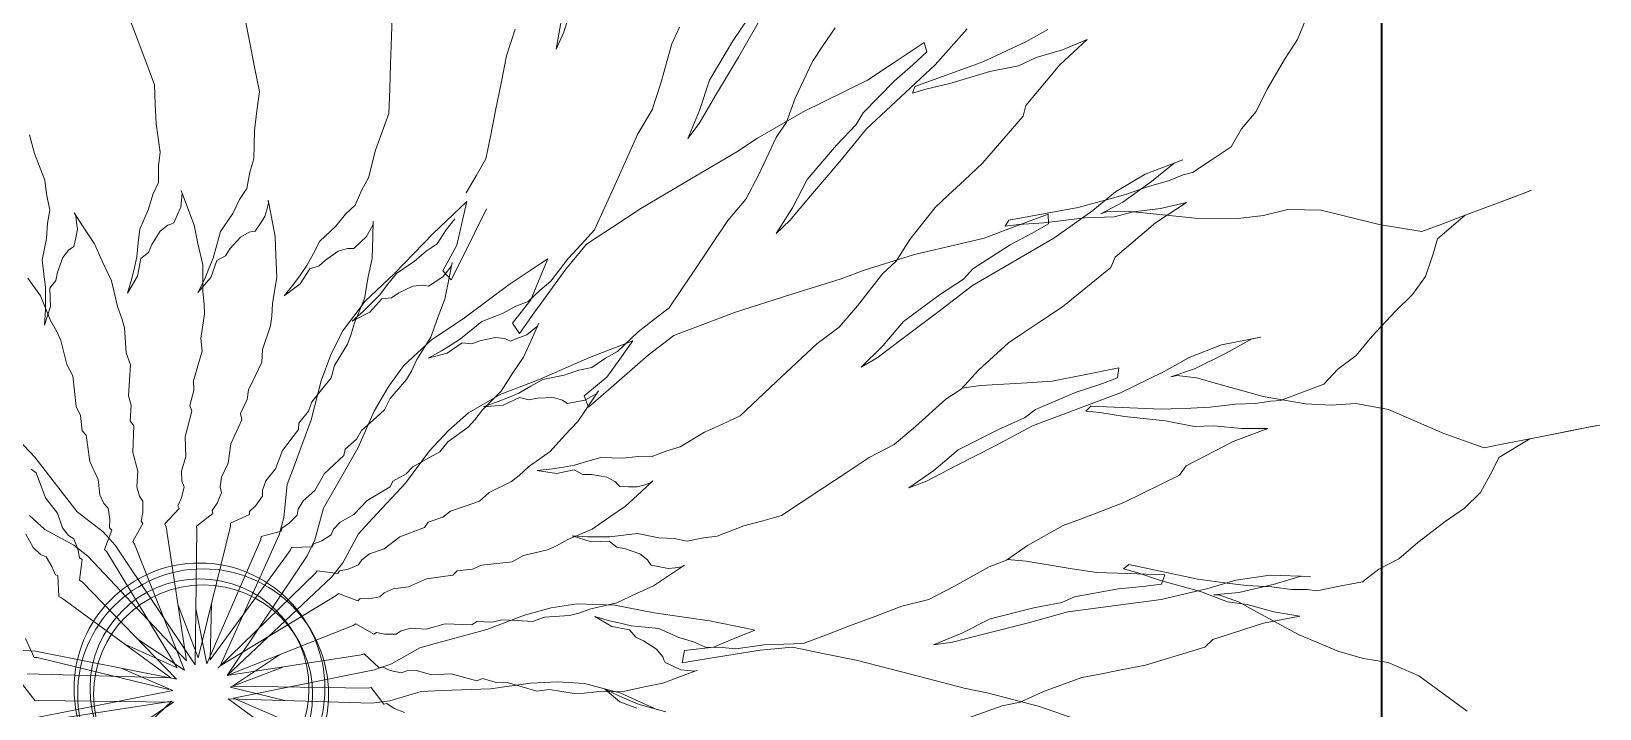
# Model space of a CAD drawing. Extents: x -454308 to 890911, y -14103 to 1343694.
# Drawn here: x 206004.69 to 206016.38, y 659181.31 to 659186.36 of the extents above; entities that cross this region are included whole.
import ezdxf

# ---------------------------------------------------------------- set-up
doc = ezdxf.new("R2010")
doc.units = 0
doc.header["$MEASUREMENT"] = 0
for name, color, linetype, lineweight in [('AR_Vegetacion', 105, 'Continuous', 5), ('paredes', 20, 'Continuous', 50), ('Vegetacion_', 105, 'Continuous', 5)]:
    doc.layers.add(name, color=color, linetype=linetype, lineweight=lineweight)

# ---------------------------------------------------------------- blocks, each defined once
blk = doc.blocks.new('AGAVE AZUL')
at = {"layer": 'Vegetacion_', "color": 47}
for p, q in [((-0.051, 0.8211), (-0.062, 0.854)), ((0.0895, 0.81), (0.0841, 0.8443)), ((0.2664, 0.8117), (0.2688, 0.8464)), ((0.4951, 0.8465), (0.4817, 0.8085)), ((0.4712, 0.7875), (0.4792, 0.8246)), ((-0.0412, 0.7918), (-0.051, 0.8211)), ((0.0943, 0.7795), (0.0895, 0.81)), ((0.2639, 0.777), (0.2664, 0.8117)), ((0.409, 0.7816), (0.421, 0.8145)), ((0.4817, 0.8085), (0.4712, 0.7875)), ((0.6156, 0.7886), (0.6259, 0.8093)), ((0.6913, 0.7887), (0.7125, 0.8173)), ((0.7259, 0.8137), (0.6982, 0.7691)), ((-0.0314, 0.7625), (-0.0412, 0.7918)), ((0.6001, 0.7402), (0.6156, 0.7886)), ((0.6607, 0.7416), (0.6913, 0.7887)), ((0.8039, 0.7788), (0.8199, 0.8007)), ((0.9845, 0.7933), (0.9431, 0.75)), ((1.0569, 0.7741), (1.0853, 0.7885)), ((1.3958, 0.764), (1.4075, 0.7892)), ((0.099, 0.749), (0.0943, 0.7795)), ((0.2618, 0.7462), (0.2639, 0.777)), ((0.4008, 0.7479), (0.409, 0.7816)), ((0.6982, 0.7691), (0.6675, 0.722)), ((0.7903, 0.7601), (0.8039, 0.7788)), ((0.9303, 0.7783), (0.8908, 0.7542)), ((0.9153, 0.7511), (0.9331, 0.7664)), ((0.9331, 0.7664), (0.9303, 0.7783)), ((1.0118, 0.7554), (1.0343, 0.7647)), ((1.0343, 0.7647), (1.0569, 0.7741)), ((1.0985, 0.7438), (1.1335, 0.7742)), ((1.1335, 0.7742), (1.1026, 0.7627)), ((1.1335, 0.7742), (1.1335, 0.7742)), ((1.3788, 0.74), (1.3958, 0.764)), ((-0.0314, 0.7381), (-0.0314, 0.7625)), ((0.095, 0.7249), (0.099, 0.749)), ((0.2596, 0.7154), (0.2618, 0.7462)), ((0.3927, 0.7141), (0.4008, 0.7479)), ((0.7669, 0.715), (0.7903, 0.7601)), ((0.9431, 0.75), (0.8543, 0.6732)), ((0.8908, 0.7542), (0.8578, 0.7341)), ((0.8909, 0.7317), (0.9153, 0.7511)), ((0.9165, 0.7237), (1.0005, 0.7507)), ((1.0005, 0.7507), (1.0118, 0.7554)), ((1.0466, 0.7447), (1.0106, 0.739)), ((1.0691, 0.7541), (1.0466, 0.7447)), ((1.054, 0.695), (1.0985, 0.7438)), ((1.1026, 0.7627), (1.0691, 0.7541)), ((-0.0313, 0.7137), (-0.0314, 0.7381)), ((0.0909, 0.7008), (0.095, 0.7249)), ((0.588, 0.7074), (0.6001, 0.7402)), ((0.6471, 0.7043), (0.6607, 0.7416)), ((0.8578, 0.7341), (0.8295, 0.7213)), ((0.8508, 0.6937), (0.8909, 0.7317)), ((0.9605, 0.7261), (0.93, 0.7201)), ((1.0106, 0.739), (0.9605, 0.7261)), ((1.3558, 0.7035), (1.3788, 0.74)), ((-0.1842, 0.6823), (-0.1896, 0.7061)), ((-0.0276, 0.6783), (-0.0313, 0.7137)), ((0.2503, 0.6929), (0.2596, 0.7154)), ((0.3854, 0.6841), (0.3927, 0.7141)), ((0.5691, 0.678), (0.588, 0.7074)), ((0.6675, 0.722), (0.6459, 0.688)), ((0.755, 0.6855), (0.7669, 0.715)), ((0.8295, 0.7213), (0.776, 0.6977)), ((0.9132, 0.7158), (0.9165, 0.7237)), ((0.93, 0.7201), (0.9132, 0.7158)), ((0.0887, 0.6653), (0.0909, 0.7008)), ((0.241, 0.6703), (0.2503, 0.6929)), ((0.631, 0.6699), (0.6471, 0.7043)), ((0.6459, 0.688), (0.631, 0.6699)), ((0.776, 0.6977), (0.718, 0.6669)), ((0.7413, 0.6668), (0.755, 0.6855)), ((0.8417, 0.6791), (0.8508, 0.6937)), ((1.0503, 0.6815), (1.054, 0.695)), ((1.3408, 0.6762), (1.3558, 0.7035)), ((-0.1727, 0.6486), (-0.1842, 0.6823)), ((-0.0301, 0.6612), (-0.0276, 0.6783)), ((0.2308, 0.6362), (0.241, 0.6703)), ((0.3781, 0.6541), (0.3854, 0.6841)), ((0.5535, 0.6469), (0.5691, 0.678)), ((0.718, 0.6669), (0.6916, 0.6508)), ((0.718, 0.6217), (0.7413, 0.6668)), ((0.816, 0.6544), (0.8417, 0.6791)), ((0.8543, 0.6732), (0.8195, 0.6339)), ((0.9971, 0.6251), (1.0503, 0.6815)), ((1.3218, 0.6556), (1.3408, 0.6762)), ((-0.1712, 0.6314), (-0.1727, 0.6486)), ((-0.0313, 0.6404), (-0.0301, 0.6612)), ((0.0788, 0.6286), (0.0834, 0.6488)), ((0.0834, 0.6488), (0.0887, 0.6653)), ((0.3652, 0.6334), (0.3781, 0.6541)), ((0.538, 0.6159), (0.5535, 0.6469)), ((0.6916, 0.6508), (0.6336, 0.6199)), ((0.7779, 0.6131), (0.816, 0.6544)), ((1.308, 0.6336), (1.3218, 0.6556)), ((-0.1678, 0.6109), (-0.1712, 0.6314)), ((-0.0386, 0.6258), (-0.0313, 0.6404)), ((0.0029, 0.6111), (-0.0032, 0.6294)), ((-0.0032, 0.6294), (-0.002, 0.6258)), ((0.0692, 0.6154), (0.0788, 0.6286)), ((0.2221, 0.6213), (0.2308, 0.6362)), ((0.3522, 0.6127), (0.3652, 0.6334)), ((0.8195, 0.6339), (0.7814, 0.5926)), ((1.2849, 0.6195), (1.308, 0.6336)), ((-0.1716, 0.595), (-0.1678, 0.6109)), ((-0.0568, 0.583), (-0.0447, 0.6074)), ((-0.0447, 0.6074), (-0.0386, 0.6258)), ((-0.0044, 0.6087), (-0.0093, 0.5989)), ((-0.0032, 0.6172), (-0.0044, 0.6087)), ((-0.002, 0.6258), (-0.0032, 0.6172)), ((0.0115, 0.5855), (0.0029, 0.6111)), ((0.0601, 0.5983), (0.0692, 0.6154)), ((0.1052, 0.6093), (0.1026, 0.6011)), ((0.1076, 0.594), (0.1046, 0.6131)), ((0.1046, 0.6131), (0.1052, 0.6093)), ((0.213, 0.6026), (0.2221, 0.6213)), ((0.5242, 0.5882), (0.538, 0.6159)), ((0.6336, 0.6199), (0.5689, 0.585)), ((0.7006, 0.5914), (0.718, 0.6217)), ((0.7583, 0.5785), (0.7779, 0.6131)), ((0.9738, 0.6048), (0.9971, 0.6251)), ((1.2473, 0.6196), (1.1997, 0.6037)), ((1.2071, 0.5939), (1.2364, 0.6159)), ((1.2364, 0.6159), (1.2473, 0.6196)), ((1.2586, 0.6035), (1.2849, 0.6195)), ((-0.1734, 0.5758), (-0.1716, 0.595)), ((-0.1279, 0.59), (-0.1379, 0.6065)), ((-0.1379, 0.6065), (-0.1359, 0.6032)), ((-0.1359, 0.6032), (-0.1352, 0.5946)), ((-0.1352, 0.5946), (-0.1345, 0.586)), ((-0.1138, 0.5669), (-0.1279, 0.59)), ((-0.0178, 0.5879), (-0.0215, 0.5867)), ((-0.0141, 0.5892), (-0.0178, 0.5879)), ((-0.0093, 0.5989), (-0.0141, 0.5892)), ((0.044, 0.5763), (0.0601, 0.5983)), ((0.1, 0.5928), (0.0936, 0.584)), ((0.1026, 0.6011), (0.1, 0.5928)), ((0.1118, 0.5673), (0.1076, 0.594)), ((0.188, 0.5773), (0.2006, 0.5919)), ((0.2006, 0.5919), (0.213, 0.6026)), ((0.3438, 0.5942), (0.3089, 0.5638)), ((0.3526, 0.6018), (0.3438, 0.5942)), ((0.3765, 0.5919), (0.3451, 0.534)), ((0.3452, 0.575), (0.3526, 0.6018)), ((0.5104, 0.5606), (0.5242, 0.5882)), ((0.677, 0.5656), (0.7006, 0.5914)), ((0.7814, 0.5926), (0.7544, 0.5626)), ((0.9359, 0.5719), (0.9534, 0.5871)), ((0.9534, 0.5871), (0.9738, 0.6048)), ((1.1997, 0.6037), (1.1619, 0.5829)), ((1.1705, 0.5695), (1.2071, 0.5939)), ((1.174, 0.579), (1.2044, 0.5885)), ((1.2044, 0.5885), (1.2282, 0.594)), ((1.2282, 0.594), (1.2467, 0.6007)), ((1.2467, 0.6007), (1.2586, 0.6035)), ((-0.1799, 0.5492), (-0.1734, 0.5758)), ((-0.137, 0.5754), (-0.1396, 0.5647)), ((-0.1345, 0.586), (-0.137, 0.5754)), ((-0.0593, 0.5659), (-0.0568, 0.583)), ((-0.0312, 0.5794), (-0.0422, 0.5635)), ((-0.0215, 0.5867), (-0.0312, 0.5794)), ((0.0152, 0.5623), (0.0115, 0.5855)), ((0.0388, 0.5598), (0.044, 0.5763)), ((0.0687, 0.5684), (0.0552, 0.5546)), ((0.0795, 0.574), (0.0687, 0.5684)), ((0.0833, 0.5746), (0.0795, 0.574)), ((0.0871, 0.5752), (0.0833, 0.5746)), ((0.0936, 0.584), (0.0871, 0.5752)), ((0.1674, 0.5594), (0.188, 0.5773)), ((0.2301, 0.5704), (0.2257, 0.563)), ((0.2345, 0.5779), (0.2301, 0.5704)), ((0.2334, 0.5625), (0.2347, 0.5817)), ((0.2347, 0.5817), (0.2345, 0.5779)), ((0.3133, 0.5506), (0.3254, 0.5675)), ((0.3254, 0.5675), (0.3365, 0.5807)), ((0.3378, 0.5481), (0.3452, 0.575)), ((0.5689, 0.585), (0.5327, 0.5629)), ((0.7367, 0.5472), (0.7583, 0.5785)), ((0.9031, 0.5332), (0.9359, 0.5719)), ((1.1145, 0.5653), (1.1264, 0.568)), ((1.1264, 0.568), (1.1502, 0.5735)), ((1.1619, 0.5829), (1.1326, 0.5609)), ((1.1424, 0.556), (1.1705, 0.5695)), ((1.1502, 0.5735), (1.174, 0.579)), ((-0.1784, 0.532), (-0.1799, 0.5492)), ((-0.1541, 0.5514), (-0.1612, 0.5335)), ((-0.1462, 0.5607), (-0.1541, 0.5514)), ((-0.1429, 0.5627), (-0.1462, 0.5607)), ((-0.1396, 0.5647), (-0.1429, 0.5627)), ((-0.105, 0.5451), (-0.1138, 0.5669)), ((-0.0653, 0.5354), (-0.0617, 0.5488)), ((-0.0617, 0.5488), (-0.0593, 0.5659)), ((-0.047, 0.5537), (-0.0568, 0.5464)), ((-0.0422, 0.5635), (-0.047, 0.5537)), ((0.0201, 0.5355), (0.0152, 0.5623)), ((0.0335, 0.5434), (0.0388, 0.5598)), ((0.0552, 0.5546), (0.0488, 0.5458)), ((0.1116, 0.5438), (0.1118, 0.5673)), ((0.1586, 0.5445), (0.1674, 0.5594)), ((0.2015, 0.5492), (0.1897, 0.5462)), ((0.2054, 0.549), (0.2015, 0.5492)), ((0.2092, 0.5487), (0.2054, 0.549)), ((0.2175, 0.5559), (0.2092, 0.5487)), ((0.2257, 0.563), (0.2175, 0.5559)), ((0.2315, 0.5355), (0.2334, 0.5625)), ((0.3089, 0.5638), (0.2589, 0.5154)), ((0.2994, 0.5421), (0.3133, 0.5506)), ((0.3192, 0.5166), (0.3378, 0.5481)), ((0.4932, 0.5433), (0.5104, 0.5606)), ((0.5327, 0.5629), (0.4997, 0.5428)), ((0.6565, 0.5375), (0.677, 0.5656)), ((0.7544, 0.5626), (0.7367, 0.5472)), ((1.0226, 0.5454), (1.0272, 0.5527)), ((1.0272, 0.5527), (1.1145, 0.5653)), ((1.0765, 0.5584), (1.0325, 0.5437)), ((1.1226, 0.5521), (1.071, 0.5478)), ((1.0765, 0.5462), (1.0765, 0.5584)), ((1.1326, 0.5609), (1.0826, 0.5279)), ((1.159, 0.5517), (1.1226, 0.5521)), ((1.1497, 0.5585), (1.1424, 0.556)), ((1.1741, 0.5585), (1.1497, 0.5585)), ((1.1828, 0.5572), (1.159, 0.5517)), ((1.1998, 0.5549), (1.1741, 0.5585)), ((1.2172, 0.5601), (1.1828, 0.5572)), ((1.2596, 0.5464), (1.1998, 0.5549)), ((1.21, 0.5422), (1.2496, 0.5663)), ((1.2496, 0.5663), (1.2172, 0.5601)), ((1.2496, 0.5663), (1.2496, 0.5663)), ((1.3756, 0.5526), (1.345, 0.5465)), ((1.4171, 0.5502), (1.3756, 0.5526)), ((1.4891, 0.5295), (1.4171, 0.5502)), ((1.6295, 0.5479), (1.5965, 0.5369)), ((1.6148, 0.543), (1.6588, 0.5577)), ((1.6734, 0.5626), (1.6295, 0.5479)), ((1.6588, 0.5577), (1.6807, 0.5651)), ((1.6807, 0.5651), (1.6734, 0.5626)), ((-0.1769, 0.5148), (-0.1784, 0.532)), ((-0.1612, 0.5335), (-0.1638, 0.5229)), ((-0.0943, 0.5201), (-0.105, 0.5451)), ((-0.069, 0.522), (-0.0653, 0.5354)), ((-0.0568, 0.5464), (-0.0617, 0.5244)), ((0.0189, 0.5025), (0.0201, 0.5355)), ((0.0219, 0.5181), (0.0277, 0.5307)), ((0.0277, 0.5307), (0.0335, 0.5434)), ((0.0379, 0.5401), (0.0295, 0.5193)), ((0.0488, 0.5458), (0.0379, 0.5401)), ((0.1119, 0.5165), (0.1116, 0.5438)), ((0.1414, 0.5186), (0.1499, 0.5296)), ((0.1499, 0.5296), (0.1586, 0.5445)), ((0.1653, 0.5286), (0.1534, 0.5255)), ((0.1735, 0.5357), (0.1653, 0.5286)), ((0.1897, 0.5462), (0.1735, 0.5357)), ((0.226, 0.5127), (0.2315, 0.5355)), ((0.2612, 0.5156), (0.2845, 0.5298)), ((0.2845, 0.5298), (0.2994, 0.5421)), ((0.3451, 0.534), (0.3293, 0.505)), ((0.4997, 0.5428), (0.4728, 0.5128)), ((0.476, 0.526), (0.4932, 0.5433)), ((0.636, 0.5095), (0.6565, 0.5375)), ((0.8848, 0.5071), (0.9031, 0.5332)), ((0.9959, 0.5315), (0.9654, 0.5254)), ((1.0325, 0.5437), (0.9959, 0.5315)), ((1.0398, 0.5469), (1.0226, 0.5454)), ((1.0277, 0.5218), (1.0557, 0.5352)), ((1.071, 0.5478), (1.0398, 0.5469)), ((1.0557, 0.5352), (1.0765, 0.5462)), ((1.158, 0.5014), (1.21, 0.5422)), ((1.3133, 0.544), (1.2596, 0.5464)), ((1.345, 0.5465), (1.3133, 0.544)), ((1.5416, 0.5186), (1.4891, 0.5295)), ((1.5611, 0.5088), (1.5965, 0.5369)), ((1.5965, 0.5369), (1.5672, 0.5271)), ((1.5965, 0.5369), (1.6148, 0.543)), ((-0.1838, 0.5045), (-0.1986, 0.5275)), ((-0.1775, 0.5009), (-0.1769, 0.5148)), ((-0.1638, 0.5229), (-0.1716, 0.5136)), ((-0.1716, 0.5136), (-0.1715, 0.4911)), ((-0.0881, 0.4877), (-0.0943, 0.5201)), ((-0.0617, 0.5244), (-0.0751, 0.5037)), ((-0.0751, 0.5037), (-0.069, 0.522)), ((-0.0617, 0.5244), (-0.0617, 0.5244)), ((0.0295, 0.5193), (0.0128, 0.5011)), ((0.0128, 0.5011), (0.0219, 0.5181)), ((0.0295, 0.5193), (0.0295, 0.5193)), ((0.1053, 0.4842), (0.1119, 0.5165)), ((0.1328, 0.5076), (0.1414, 0.5186)), ((0.1534, 0.5255), (0.1405, 0.5071)), ((0.2203, 0.486), (0.226, 0.5127)), ((0.2589, 0.5154), (0.221, 0.4825)), ((0.2501, 0.5024), (0.2612, 0.5156)), ((0.3193, 0.5094), (0.3099, 0.5037)), ((0.3293, 0.505), (0.3192, 0.5166)), ((0.3248, 0.516), (0.3193, 0.5094)), ((0.3304, 0.5226), (0.3248, 0.516)), ((0.3268, 0.5076), (0.3313, 0.5264)), ((0.3313, 0.5264), (0.3304, 0.5226)), ((0.441, 0.5205), (0.4014, 0.4964)), ((0.4728, 0.5128), (0.4321, 0.4609)), ((0.4391, 0.5013), (0.4508, 0.5265)), ((0.4508, 0.5265), (0.441, 0.5205)), ((0.4535, 0.4984), (0.476, 0.526)), ((0.6178, 0.4845), (0.636, 0.5095)), ((0.908, 0.5143), (0.8446, 0.4972)), ((0.9654, 0.5254), (0.908, 0.5143)), ((1.0826, 0.5279), (0.9789, 0.4729)), ((0.9801, 0.4937), (1.0277, 0.5218)), ((1.5672, 0.5271), (1.5416, 0.5186)), ((1.555, 0.4905), (1.5611, 0.5088)), ((-0.1723, 0.4736), (-0.1838, 0.5045)), ((-0.1715, 0.4911), (-0.1799, 0.4678)), ((-0.1781, 0.487), (-0.1775, 0.5009)), ((-0.1715, 0.4911), (-0.1715, 0.4911)), ((-0.0751, 0.5037), (-0.0751, 0.5037)), ((-0.0751, 0.5037), (-0.0751, 0.5037)), ((0.0128, 0.5011), (0.0128, 0.5011)), ((0.0128, 0.5011), (0.0128, 0.5011)), ((0.0201, 0.4866), (0.0189, 0.5025)), ((0.1202, 0.493), (0.1328, 0.5076)), ((0.1405, 0.5071), (0.1202, 0.493)), ((0.1202, 0.493), (0.1202, 0.493)), ((0.1202, 0.493), (0.1202, 0.493)), ((0.1405, 0.5071), (0.1405, 0.5071)), ((0.2389, 0.4892), (0.2501, 0.5024)), ((0.2632, 0.4912), (0.2539, 0.4855)), ((0.281, 0.4988), (0.2632, 0.4912)), ((0.2931, 0.4999), (0.281, 0.4988)), ((0.2969, 0.499), (0.2931, 0.4999)), ((0.3006, 0.4981), (0.2969, 0.499)), ((0.3099, 0.5037), (0.3006, 0.4981)), ((0.3204, 0.4813), (0.3268, 0.5076)), ((0.3293, 0.505), (0.3293, 0.505)), ((0.3293, 0.505), (0.3293, 0.505)), ((0.3293, 0.505), (0.3293, 0.505)), ((0.3293, 0.505), (0.3293, 0.505)), ((0.3293, 0.505), (0.3293, 0.505)), ((0.3293, 0.505), (0.3293, 0.505)), ((0.3293, 0.505), (0.3293, 0.505)), ((0.3293, 0.505), (0.3293, 0.505)), ((0.4014, 0.4964), (0.3441, 0.4569)), ((0.4274, 0.4761), (0.4391, 0.5013)), ((0.4397, 0.488), (0.4535, 0.4984)), ((0.8446, 0.4972), (0.8153, 0.4874)), ((0.8345, 0.4532), (0.8673, 0.4919)), ((0.8673, 0.4919), (0.8848, 0.5071)), ((0.9679, 0.4814), (0.9801, 0.4937)), ((1.1521, 0.4888), (1.158, 0.5014)), ((1.5441, 0.4625), (1.555, 0.4905)), ((-0.1799, 0.4678), (-0.1781, 0.487)), ((-0.1651, 0.4595), (-0.1723, 0.4736)), ((-0.0833, 0.4725), (-0.0881, 0.4877)), ((-0.0806, 0.4606), (-0.0833, 0.4725)), ((0.0141, 0.4439), (0.0201, 0.4744)), ((0.0201, 0.4744), (0.0201, 0.4866)), ((0.1038, 0.4684), (0.1053, 0.4842)), ((0.221, 0.4825), (0.1911, 0.4462)), ((0.2036, 0.458), (0.2185, 0.4703)), ((0.2066, 0.456), (0.2203, 0.486)), ((0.2185, 0.4703), (0.2287, 0.4797)), ((0.2418, 0.4845), (0.226, 0.4685)), ((0.2287, 0.4797), (0.2389, 0.4892)), ((0.2539, 0.4855), (0.2418, 0.4845)), ((0.3112, 0.4597), (0.3204, 0.4813)), ((0.4037, 0.4481), (0.4274, 0.4761)), ((0.4087, 0.469), (0.4242, 0.4742)), ((0.4242, 0.4742), (0.4397, 0.488)), ((0.5996, 0.4596), (0.6178, 0.4845)), ((0.7518, 0.4703), (0.681, 0.4507)), ((0.8153, 0.4874), (0.7518, 0.4703)), ((0.9789, 0.4729), (0.9362, 0.4424)), ((0.9374, 0.4631), (0.9679, 0.4814)), ((1.0902, 0.442), (1.1521, 0.4888)), ((-0.1799, 0.4678), (-0.1799, 0.4678)), ((-0.1799, 0.4678), (-0.1799, 0.4678)), ((-0.1604, 0.4482), (-0.1651, 0.4595)), ((-0.0797, 0.4295), (-0.0806, 0.4606)), ((0.0907, 0.4273), (0.1018, 0.4564)), ((0.1018, 0.4564), (0.1038, 0.4684)), ((0.2016, 0.4409), (0.2066, 0.456)), ((0.226, 0.4685), (0.2036, 0.458)), ((0.2036, 0.458), (0.2036, 0.458)), ((0.2036, 0.458), (0.2036, 0.458)), ((0.226, 0.4685), (0.226, 0.4685)), ((0.3011, 0.4344), (0.3112, 0.4597)), ((0.3441, 0.4569), (0.3012, 0.4308)), ((0.3518, 0.4413), (0.3656, 0.4517)), ((0.3656, 0.4517), (0.3914, 0.4604)), ((0.3914, 0.4604), (0.4087, 0.469)), ((0.4321, 0.4609), (0.4118, 0.4349)), ((0.5797, 0.4454), (0.5996, 0.4596)), ((0.681, 0.4507), (0.6407, 0.4372)), ((0.8108, 0.4275), (0.8345, 0.4532)), ((0.891, 0.4313), (0.9374, 0.4631)), ((1.527, 0.4405), (1.5441, 0.4625)), ((-0.1543, 0.4177), (-0.1604, 0.4482)), ((0.0153, 0.428), (0.0141, 0.4439)), ((0.1911, 0.4462), (0.1754, 0.4173)), ((0.197, 0.4296), (0.2016, 0.4409)), ((0.3012, 0.4308), (0.2657, 0.4001)), ((0.2826, 0.4071), (0.3011, 0.4344)), ((0.3259, 0.424), (0.338, 0.431)), ((0.338, 0.431), (0.3518, 0.4413)), ((0.3811, 0.431), (0.3621, 0.4275)), ((0.3932, 0.4293), (0.3811, 0.431)), ((0.4118, 0.4349), (0.4037, 0.4481)), ((0.4208, 0.4328), (0.4104, 0.4293)), ((0.4118, 0.4349), (0.4118, 0.4349)), ((0.4118, 0.4349), (0.4118, 0.4349)), ((0.4118, 0.4349), (0.4118, 0.4349)), ((0.4118, 0.4349), (0.4118, 0.4349)), ((0.4118, 0.4349), (0.4118, 0.4349)), ((0.4118, 0.4349), (0.4118, 0.4349)), ((0.4118, 0.4349), (0.4118, 0.4349)), ((0.4118, 0.4349), (0.4118, 0.4349)), ((0.4277, 0.4379), (0.4208, 0.4328)), ((0.4277, 0.4293), (0.4363, 0.4466)), ((0.4346, 0.4431), (0.4277, 0.4379)), ((0.4363, 0.4466), (0.4346, 0.4431)), ((0.5331, 0.4077), (0.5599, 0.4312)), ((0.5599, 0.4312), (0.5797, 0.4454)), ((0.6407, 0.4372), (0.6041, 0.425)), ((0.8642, 0.402), (0.891, 0.4313)), ((0.9362, 0.4424), (0.8898, 0.4106)), ((1.0639, 0.426), (1.0902, 0.442)), ((1.505, 0.4209), (1.527, 0.4405)), ((-0.1471, 0.4035), (-0.1543, 0.4177)), ((-0.0749, 0.4143), (-0.0797, 0.4295)), ((-0.0768, 0.3951), (-0.0749, 0.4143)), ((0.0092, 0.4097), (0.0153, 0.428)), ((0.0803, 0.3944), (0.0893, 0.4114)), ((0.0893, 0.4114), (0.0907, 0.4273)), ((0.1754, 0.4173), (0.1622, 0.3854)), ((0.1797, 0.4037), (0.197, 0.4296)), ((0.2966, 0.4085), (0.3138, 0.4171)), ((0.3207, 0.4137), (0.2966, 0.4085)), ((0.3138, 0.4171), (0.3259, 0.424)), ((0.3397, 0.4258), (0.3207, 0.4137)), ((0.3207, 0.4137), (0.3207, 0.4137)), ((0.3518, 0.4241), (0.3397, 0.4258)), ((0.3621, 0.4275), (0.3518, 0.4241)), ((0.3966, 0.4276), (0.3932, 0.4293)), ((0.4001, 0.4258), (0.3966, 0.4276)), ((0.4104, 0.4293), (0.4001, 0.4258)), ((0.4156, 0.4051), (0.4277, 0.4293)), ((0.5419, 0.4164), (0.4979, 0.4017)), ((0.5358, 0.3981), (0.5529, 0.42)), ((0.5529, 0.42), (0.5419, 0.4164)), ((0.6041, 0.425), (0.5712, 0.4018)), ((0.782, 0.4076), (0.8108, 0.4275)), ((1.021, 0.3998), (1.0408, 0.4119)), ((1.0408, 0.4119), (1.0639, 0.426)), ((1.4745, 0.3904), (1.505, 0.4209)), ((-0.1457, 0.3842), (-0.1471, 0.4035)), ((-0.0786, 0.3759), (-0.0768, 0.3951)), ((0.0031, 0.3914), (0.0092, 0.4097)), ((0.0031, 0.3792), (0.0031, 0.3914)), ((0.0712, 0.3773), (0.0803, 0.3944)), ((0.1747, 0.3886), (0.1797, 0.4037)), ((0.2657, 0.4001), (0.2454, 0.3741)), ((0.2687, 0.3827), (0.2752, 0.393)), ((0.2752, 0.393), (0.2826, 0.4071)), ((0.2966, 0.4085), (0.2966, 0.4085)), ((0.2966, 0.4085), (0.2966, 0.4085)), ((0.4018, 0.3861), (0.4156, 0.4051)), ((0.4979, 0.4017), (0.4333, 0.376)), ((0.5002, 0.3888), (0.5178, 0.3998)), ((0.5178, 0.3998), (0.5331, 0.4077)), ((0.5187, 0.3761), (0.5358, 0.3981)), ((0.5712, 0.4018), (0.5199, 0.3602)), ((0.7558, 0.3848), (0.782, 0.4076)), ((0.8361, 0.3764), (0.8642, 0.402)), ((0.8898, 0.4106), (0.8568, 0.3874)), ((0.9822, 0.3671), (1.021, 0.3998)), ((1.336, 0.3949), (1.2865, 0.3871)), ((1.2921, 0.3763), (1.3246, 0.3931)), ((1.3246, 0.3931), (1.336, 0.3949)), ((-0.1444, 0.365), (-0.1457, 0.3842)), ((-0.0759, 0.364), (-0.0786, 0.3759)), ((-0.0029, 0.3609), (0.0031, 0.3792)), ((0.0692, 0.3653), (0.0712, 0.3773)), ((0.1622, 0.3854), (0.1479, 0.3371)), ((0.1495, 0.3594), (0.1621, 0.374)), ((0.1621, 0.374), (0.1747, 0.3886)), ((0.2454, 0.3741), (0.227, 0.3448)), ((0.2473, 0.36), (0.2687, 0.3827)), ((0.4333, 0.376), (0.3857, 0.3601)), ((0.3863, 0.3637), (0.4018, 0.3861)), ((0.4233, 0.3684), (0.4386, 0.3764)), ((0.4386, 0.3764), (0.4656, 0.3806)), ((0.4656, 0.3806), (0.484, 0.3862)), ((0.484, 0.3862), (0.5002, 0.3888)), ((0.4894, 0.3541), (0.5187, 0.3761)), ((0.7296, 0.3621), (0.7558, 0.3848)), ((0.8568, 0.3874), (0.8361, 0.3764)), ((1.2457, 0.373), (1.2131, 0.3562)), ((1.2865, 0.3871), (1.2457, 0.373)), ((1.2519, 0.3583), (1.2921, 0.3763)), ((1.4538, 0.3672), (1.4745, 0.3904)), ((-0.1397, 0.3537), (-0.1444, 0.365)), ((-0.1383, 0.3345), (-0.1397, 0.3537)), ((-0.0777, 0.3447), (-0.0759, 0.364)), ((-0.0102, 0.3218), (-0.0005, 0.3536)), ((-0.0005, 0.3536), (-0.0029, 0.3609)), ((0.0601, 0.3482), (0.0692, 0.3653)), ((0.1448, 0.3481), (0.1495, 0.3594)), ((0.2399, 0.3459), (0.2473, 0.36)), ((0.3857, 0.3601), (0.3442, 0.3381)), ((0.3622, 0.3412), (0.3863, 0.3637)), ((0.3818, 0.3509), (0.3949, 0.3557)), ((0.4088, 0.3551), (0.3881, 0.3463)), ((0.3949, 0.3557), (0.4079, 0.3605)), ((0.4079, 0.3605), (0.4233, 0.3684)), ((0.4204, 0.3514), (0.4088, 0.3551)), ((0.4312, 0.3531), (0.4204, 0.3514)), ((0.4505, 0.3534), (0.4312, 0.3531)), ((0.4621, 0.3496), (0.4505, 0.3534)), ((0.4943, 0.3395), (0.4894, 0.3541)), ((0.4976, 0.3524), (0.4899, 0.3485)), ((0.5199, 0.3602), (0.4943, 0.3395)), ((0.4961, 0.3439), (0.5075, 0.3595)), ((0.5052, 0.3564), (0.4976, 0.3524)), ((0.5075, 0.3595), (0.5052, 0.3564)), ((0.7063, 0.3418), (0.7296, 0.3621)), ((0.9598, 0.3444), (0.9822, 0.3671)), ((1.1116, 0.3559), (1.0735, 0.3499)), ((1.1574, 0.3631), (1.1116, 0.3559)), ((1.1553, 0.351), (1.1574, 0.3631)), ((1.2131, 0.3562), (1.1583, 0.332)), ((1.222, 0.3497), (1.2519, 0.3583)), ((1.4306, 0.3513), (1.4538, 0.3672)), ((-0.2317, 0.3417), (-0.1985, 0.3039)), ((-0.1332, 0.3286), (-0.1383, 0.3345)), ((-0.0737, 0.3382), (-0.0777, 0.3447)), ((-0.0761, 0.305), (-0.0737, 0.3382)), ((0.0464, 0.3109), (0.0613, 0.3406)), ((0.0613, 0.3406), (0.0601, 0.3482)), ((0.1479, 0.3371), (0.1248, 0.2813)), ((0.1317, 0.3258), (0.1322, 0.3335)), ((0.1322, 0.3335), (0.1448, 0.3481)), ((0.227, 0.3448), (0.2048, 0.2997)), ((0.2102, 0.3214), (0.2251, 0.3336)), ((0.2251, 0.3336), (0.2399, 0.3459)), ((0.3442, 0.3381), (0.3185, 0.3173)), ((0.3518, 0.3291), (0.3622, 0.3412)), ((0.3634, 0.3452), (0.3818, 0.3509)), ((0.3881, 0.3463), (0.3634, 0.3452)), ((0.3634, 0.3452), (0.3634, 0.3452)), ((0.3634, 0.3452), (0.3634, 0.3452)), ((0.3881, 0.3463), (0.3881, 0.3463)), ((0.4652, 0.3474), (0.4621, 0.3496)), ((0.4683, 0.3451), (0.4652, 0.3474)), ((0.4791, 0.3468), (0.4683, 0.3451)), ((0.4899, 0.3485), (0.4791, 0.3468)), ((0.4802, 0.3221), (0.4961, 0.3439)), ((0.4943, 0.3395), (0.4943, 0.3395)), ((0.4943, 0.3395), (0.4943, 0.3395)), ((0.4943, 0.3395), (0.4943, 0.3395)), ((0.4943, 0.3395), (0.4943, 0.3395)), ((0.4943, 0.3395), (0.4943, 0.3395)), ((0.4943, 0.3395), (0.4943, 0.3395)), ((0.4943, 0.3395), (0.4943, 0.3395)), ((0.4943, 0.3395), (0.4943, 0.3395)), ((0.6829, 0.3216), (0.7063, 0.3418)), ((0.9401, 0.3324), (0.9598, 0.3444)), ((0.9839, 0.3477), (0.9608, 0.3454)), ((1.0423, 0.349), (0.9839, 0.3477)), ((1.0735, 0.3499), (1.0423, 0.349)), ((1.0515, 0.3153), (1.1031, 0.3351)), ((1.1031, 0.3351), (1.1331, 0.3436)), ((1.1331, 0.3436), (1.1553, 0.351)), ((1.2296, 0.3509), (1.222, 0.3497)), ((1.2537, 0.3469), (1.2296, 0.3509)), ((1.2783, 0.339), (1.2537, 0.3469)), ((1.3359, 0.3207), (1.2783, 0.339)), ((1.3867, 0.3244), (1.4123, 0.333)), ((1.4123, 0.333), (1.4306, 0.3513)), ((-0.1301, 0.2956), (-0.1332, 0.3286)), ((-0.0102, 0.2974), (-0.0102, 0.3218)), ((0.1105, 0.3002), (0.1317, 0.3258)), ((0.2037, 0.311), (0.2102, 0.3214)), ((0.3185, 0.3173), (0.2941, 0.2929)), ((0.3173, 0.3032), (0.3432, 0.3205)), ((0.3432, 0.3205), (0.3518, 0.3291)), ((0.4634, 0.3057), (0.4802, 0.3221)), ((0.6604, 0.3122), (0.6829, 0.3216)), ((0.9012, 0.2997), (0.9401, 0.3324)), ((1.0375, 0.3053), (1.0515, 0.3153)), ((1.1583, 0.332), (1.0469, 0.295)), ((1.1144, 0.3108), (1.1205, 0.3169)), ((1.1205, 0.3169), (1.2084, 0.3096)), ((1.3256, 0.3122), (1.3452, 0.3146)), ((1.3885, 0.3094), (1.3359, 0.3207)), ((1.3452, 0.3146), (1.3574, 0.3147)), ((1.3574, 0.3147), (1.3867, 0.3244)), ((-0.1985, 0.3039), (-0.1634, 0.2547)), ((-0.1207, 0.273), (-0.1301, 0.2956)), ((-0.0706, 0.2812), (-0.0761, 0.305)), ((-0.0163, 0.2791), (-0.0102, 0.2974)), ((0.0424, 0.2869), (0.0464, 0.3109)), ((0.1012, 0.2776), (0.1105, 0.3002)), ((0.2048, 0.2997), (0.1728, 0.2485)), ((0.187, 0.2912), (0.1888, 0.2987)), ((0.1888, 0.2987), (0.2037, 0.311)), ((0.307, 0.2911), (0.3173, 0.3032)), ((0.4444, 0.2861), (0.4634, 0.3057)), ((0.6066, 0.2859), (0.6378, 0.3028)), ((0.6378, 0.3028), (0.6604, 0.3122)), ((0.8736, 0.2783), (0.9012, 0.2997)), ((1.0469, 0.295), (0.9997, 0.272)), ((1.0043, 0.2923), (1.0375, 0.3053)), ((1.1315, 0.3083), (1.1144, 0.3108)), ((1.1621, 0.3023), (1.1315, 0.3083)), ((1.2133, 0.295), (1.1621, 0.3023)), ((1.2084, 0.3096), (1.2207, 0.3096)), ((1.2487, 0.2865), (1.2133, 0.295)), ((1.2207, 0.3096), (1.2451, 0.3097)), ((1.2451, 0.3097), (1.2695, 0.3097)), ((1.2695, 0.3097), (1.3012, 0.3122)), ((1.3012, 0.3122), (1.3256, 0.3122)), ((1.4202, 0.3065), (1.3885, 0.3094)), ((1.4513, 0.3075), (1.4202, 0.3065)), ((1.4918, 0.2982), (1.4513, 0.3075)), ((1.5594, 0.2658), (1.4918, 0.2982)), ((-0.1975, 0.2842), (-0.2037, 0.2888)), ((-0.187, 0.2527), (-0.1975, 0.2842)), ((-0.0725, 0.262), (-0.0706, 0.2812)), ((-0.0163, 0.2669), (-0.0163, 0.2791)), ((0.0333, 0.2698), (0.0424, 0.2869)), ((0.0886, 0.2631), (0.1012, 0.2776)), ((0.1248, 0.2813), (0.1149, 0.2574)), ((0.1619, 0.2695), (0.187, 0.2912)), ((0.2941, 0.2929), (0.2624, 0.2538)), ((0.2725, 0.2738), (0.2897, 0.2824)), ((0.2897, 0.2824), (0.307, 0.2911)), ((0.4168, 0.268), (0.4444, 0.2861)), ((0.4907, 0.2721), (0.5074, 0.2764)), ((0.5074, 0.2764), (0.5346, 0.2745)), ((0.5346, 0.2745), (0.5539, 0.2759)), ((0.5539, 0.2759), (0.5702, 0.2747)), ((0.5702, 0.2747), (0.5898, 0.2816)), ((0.5898, 0.2816), (0.6066, 0.2859)), ((0.8419, 0.2635), (0.8736, 0.2783)), ((0.9533, 0.2687), (1.0043, 0.2923)), ((1.2732, 0.2865), (1.2487, 0.2865)), ((1.3073, 0.2817), (1.2732, 0.2865)), ((1.2964, 0.2658), (1.3403, 0.2805)), ((1.3403, 0.2805), (1.3073, 0.2817)), ((1.3403, 0.2805), (1.3403, 0.2805)), ((-0.1634, 0.2547), (-0.1484, 0.2336)), ((-0.1193, 0.2538), (-0.1207, 0.273)), ((-0.0697, 0.2501), (-0.0725, 0.262)), ((-0.0175, 0.2461), (-0.0138, 0.2596)), ((-0.0138, 0.2596), (-0.0163, 0.2669)), ((0.0313, 0.2578), (0.0333, 0.2698)), ((0.0325, 0.2502), (0.0313, 0.2578)), ((0.0839, 0.2518), (0.0886, 0.2631)), ((0.1149, 0.2574), (0.1092, 0.2167)), ((0.1489, 0.2488), (0.1619, 0.2695)), ((0.2431, 0.2496), (0.2466, 0.2565)), ((0.2466, 0.2565), (0.2638, 0.2652)), ((0.2638, 0.2652), (0.2725, 0.2738)), ((0.3947, 0.2507), (0.4046, 0.2578)), ((0.4046, 0.2578), (0.4168, 0.268)), ((0.4271, 0.2629), (0.4464, 0.2643)), ((0.4514, 0.2584), (0.4271, 0.2629)), ((0.4271, 0.2629), (0.4271, 0.2629)), ((0.4271, 0.2629), (0.4271, 0.2629)), ((0.4464, 0.2643), (0.4602, 0.266)), ((0.4736, 0.2623), (0.4514, 0.2584)), ((0.4514, 0.2584), (0.4514, 0.2584)), ((0.4602, 0.266), (0.474, 0.2678)), ((0.4841, 0.2561), (0.4736, 0.2623)), ((0.474, 0.2678), (0.4907, 0.2721)), ((0.495, 0.2554), (0.4841, 0.2561)), ((0.5138, 0.2513), (0.495, 0.2554)), ((0.8123, 0.2454), (0.8419, 0.2635)), ((0.922, 0.2443), (0.9533, 0.2687)), ((0.9997, 0.272), (0.9487, 0.2484)), ((1.2366, 0.2377), (1.2964, 0.2658)), ((1.6093, 0.2462), (1.5594, 0.2658)), ((1.627, 0.2334), (1.6665, 0.2552)), ((1.6665, 0.2552), (1.636, 0.2504)), ((1.7009, 0.2606), (1.6665, 0.2552)), ((1.6665, 0.2552), (1.6856, 0.2582)), ((1.6856, 0.2582), (1.7314, 0.2653)), ((1.7466, 0.2677), (1.7009, 0.2606)), ((1.7314, 0.2653), (1.7543, 0.2689)), ((1.7543, 0.2689), (1.7466, 0.2677)), ((-0.1729, 0.2328), (-0.187, 0.2527)), ((-0.1146, 0.2425), (-0.1193, 0.2538)), ((-0.1096, 0.2367), (-0.1146, 0.2425)), ((-0.1078, 0.2229), (-0.1096, 0.2367)), ((-0.0657, 0.2436), (-0.0697, 0.2501)), ((-0.0663, 0.2296), (-0.0657, 0.2436)), ((-0.0224, 0.2364), (-0.0175, 0.2461)), ((-0.0211, 0.2327), (-0.0224, 0.2364)), ((0.0202, 0.2287), (0.0267, 0.2375)), ((0.0267, 0.2375), (0.0325, 0.2502)), ((0.0749, 0.2331), (0.0834, 0.2441)), ((0.0834, 0.2441), (0.0839, 0.2518)), ((0.1276, 0.2262), (0.1341, 0.2365)), ((0.1341, 0.2365), (0.1489, 0.2488)), ((0.1728, 0.2485), (0.159, 0.2265)), ((0.2138, 0.234), (0.2431, 0.2496)), ((0.2624, 0.2538), (0.2197, 0.2111)), ((0.3541, 0.2278), (0.3663, 0.238)), ((0.3663, 0.238), (0.3947, 0.2507)), ((0.5243, 0.2451), (0.5138, 0.2513)), ((0.5269, 0.2422), (0.5243, 0.2451)), ((0.5294, 0.2393), (0.5269, 0.2422)), ((0.5403, 0.2385), (0.5294, 0.2393)), ((0.5512, 0.2378), (0.5403, 0.2385)), ((0.5595, 0.2399), (0.5512, 0.2378)), ((0.5562, 0.2319), (0.5708, 0.2446)), ((0.5679, 0.2421), (0.5595, 0.2399)), ((0.5708, 0.2446), (0.5679, 0.2421)), ((0.7826, 0.2273), (0.8123, 0.2454)), ((0.89, 0.2237), (0.922, 0.2443)), ((0.9487, 0.2484), (0.9123, 0.2311)), ((1.228, 0.2267), (1.2366, 0.2377)), ((1.636, 0.2504), (1.6093, 0.2462)), ((-0.2078, 0.2314), (-0.1895, 0.2131)), ((-0.1672, 0.2144), (-0.1729, 0.2328)), ((-0.1484, 0.2336), (-0.117, 0.2073)), ((-0.1086, 0.212), (-0.1078, 0.2229)), ((-0.0805, 0.1938), (-0.0668, 0.2157)), ((-0.0688, 0.219), (-0.0663, 0.2296)), ((-0.0668, 0.2157), (-0.0688, 0.219)), ((-0.0394, 0.2144), (-0.0211, 0.2327)), ((-0.0003, 0.2099), (0.0208, 0.2249)), ((0.0208, 0.2249), (0.0202, 0.2287)), ((0.0424, 0.2121), (0.0663, 0.222)), ((0.0663, 0.222), (0.0666, 0.2259)), ((0.0666, 0.2259), (0.0749, 0.2331)), ((0.1092, 0.2167), (0.1023, 0.1953)), ((0.1155, 0.2092), (0.1258, 0.2187)), ((0.1258, 0.2187), (0.1276, 0.2262)), ((0.159, 0.2265), (0.1467, 0.1874)), ((0.1793, 0.2081), (0.1966, 0.2168)), ((0.1966, 0.2168), (0.2138, 0.234)), ((0.3072, 0.2094), (0.3172, 0.2165)), ((0.3172, 0.2165), (0.3356, 0.2221)), ((0.3356, 0.2221), (0.3541, 0.2278)), ((0.5358, 0.2142), (0.5562, 0.2319)), ((0.7562, 0.2112), (0.7826, 0.2273)), ((0.9123, 0.2311), (0.89, 0.2237)), ((1.1572, 0.1949), (1.228, 0.2267)), ((1.6024, 0.1905), (1.6179, 0.2164)), ((1.6179, 0.2164), (1.627, 0.2334)), ((-0.2048, 0.191), (-0.2134, 0.2082)), ((-0.1895, 0.2131), (-0.1541, 0.1923)), ((-0.1601, 0.2044), (-0.1672, 0.2144)), ((-0.1539, 0.1999), (-0.1601, 0.2044)), ((-0.1491, 0.1868), (-0.1539, 0.1999)), ((-0.117, 0.2073), (-0.1026, 0.19)), ((-0.1159, 0.1851), (-0.106, 0.2091)), ((-0.106, 0.2091), (-0.1086, 0.212)), ((-0.0382, 0.2107), (-0.0394, 0.2144)), ((-0.0189, 0.0427), (-0.0382, 0.2107)), ((-0.0086, 0.0372), (0.0003, 0.2061)), ((-0.0043, 0.0456), (0.0422, 0.2083)), ((0.0003, 0.2061), (-0.0003, 0.2099)), ((0.0422, 0.2083), (0.0424, 0.2121)), ((0.0801, 0.194), (0.1053, 0.1998)), ((0.1053, 0.1998), (0.1062, 0.2036)), ((0.1062, 0.2036), (0.1155, 0.2092)), ((0.1672, 0.1926), (0.1707, 0.1995)), ((0.1707, 0.1995), (0.1793, 0.2081)), ((0.2197, 0.2111), (0.2014, 0.1928)), ((0.2527, 0.187), (0.2842, 0.1975)), ((0.2842, 0.1975), (0.2888, 0.2037)), ((0.2888, 0.2037), (0.3072, 0.2094)), ((0.4929, 0.1871), (0.5158, 0.2019)), ((0.5158, 0.2019), (0.5358, 0.2142)), ((0.7299, 0.1951), (0.7562, 0.2112)), ((-0.1962, 0.1823), (-0.2048, 0.191)), ((-0.1892, 0.1789), (-0.1962, 0.1823)), ((-0.1823, 0.1668), (-0.1892, 0.1789)), ((-0.1541, 0.1923), (-0.137, 0.1777)), ((-0.1474, 0.176), (-0.1491, 0.1868)), ((-0.137, 0.1777), (-0.0189, 0.0427)), ((-0.1134, 0.1822), (-0.1159, 0.1851)), ((-0.0312, 0.0344), (-0.1134, 0.1822)), ((-0.1026, 0.19), (-0.0086, 0.0372)), ((-0.0785, 0.1905), (-0.0805, 0.1938)), ((-0.0222, 0.031), (-0.0785, 0.1905)), ((0.0062, 0.0376), (0.0792, 0.1902)), ((0.1023, 0.1953), (0.0227, 0.0345)), ((0.0792, 0.1902), (0.0801, 0.194)), ((0.1155, 0.1752), (0.1172, 0.1787)), ((0.1172, 0.1787), (0.1431, 0.1787)), ((0.1467, 0.1874), (0.1363, 0.1675)), ((0.1431, 0.1787), (0.1448, 0.1822)), ((0.1448, 0.1822), (0.1552, 0.1856)), ((0.1552, 0.1856), (0.1672, 0.1926)), ((0.2014, 0.1928), (0.1807, 0.1574)), ((0.2328, 0.1729), (0.2527, 0.187)), ((0.462, 0.1756), (0.4929, 0.1871)), ((0.4911, 0.1715), (0.4678, 0.1799)), ((0.4678, 0.1799), (0.4678, 0.1799)), ((0.4678, 0.1799), (0.4678, 0.1799)), ((0.4678, 0.1799), (0.487, 0.1781)), ((0.487, 0.1781), (0.5009, 0.1775)), ((0.5009, 0.1775), (0.5148, 0.1769)), ((0.5148, 0.1769), (0.532, 0.1784)), ((0.532, 0.1784), (0.5492, 0.1799)), ((0.5492, 0.1799), (0.5758, 0.1734)), ((0.6486, 0.1727), (0.6823, 0.1842)), ((0.6823, 0.1842), (0.7061, 0.1896)), ((0.7061, 0.1896), (0.7299, 0.1951)), ((1.0803, 0.1692), (1.1023, 0.1766)), ((1.1023, 0.1766), (1.1279, 0.1851)), ((1.1279, 0.1851), (1.1572, 0.1949)), ((1.5819, 0.1717), (1.6024, 0.1905)), ((-0.1789, 0.1565), (-0.1823, 0.1668)), ((-0.1486, 0.1482), (-0.1443, 0.1737)), ((-0.1443, 0.1737), (-0.1474, 0.176)), ((0.0103, 0.0428), (0.1155, 0.1752)), ((0.1363, 0.1675), (0.031, 0.0222)), ((0.1807, 0.1574), (0.166, 0.1403)), ((0.1999, 0.1539), (0.2044, 0.1601)), ((0.2044, 0.1601), (0.2144, 0.1672)), ((0.2144, 0.1672), (0.2328, 0.1729)), ((0.3918, 0.1504), (0.406, 0.1577)), ((0.406, 0.1577), (0.4365, 0.1637)), ((0.4365, 0.1637), (0.4478, 0.1684)), ((0.4478, 0.1684), (0.462, 0.1756)), ((0.5136, 0.1716), (0.4911, 0.1715)), ((0.4911, 0.1715), (0.4911, 0.1715)), ((0.5229, 0.1638), (0.5136, 0.1716)), ((0.5335, 0.1612), (0.5229, 0.1638)), ((0.5514, 0.1541), (0.5335, 0.1612)), ((0.5758, 0.1734), (0.595, 0.1716)), ((0.595, 0.1716), (0.6109, 0.1678)), ((0.6109, 0.1678), (0.6314, 0.1712)), ((0.6314, 0.1712), (0.6486, 0.1727)), ((1.0352, 0.146), (1.0803, 0.1692)), ((1.557, 0.1561), (1.5819, 0.1717)), ((-0.1754, 0.1548), (-0.1789, 0.1565)), ((-0.1754, 0.1289), (-0.1754, 0.1548)), ((-0.1455, 0.1459), (-0.1486, 0.1482)), ((-0.0324, 0.0202), (-0.1455, 0.1459)), ((0.0202, 0.0324), (0.1459, 0.1455)), ((0.166, 0.1403), (0.031, 0.0222)), ((0.1459, 0.1455), (0.1482, 0.1486)), ((0.1482, 0.1486), (0.1737, 0.1443)), ((0.1737, 0.1443), (0.176, 0.1474)), ((0.176, 0.1474), (0.1868, 0.1491)), ((0.1868, 0.1491), (0.1999, 0.1539)), ((0.317, 0.1365), (0.3228, 0.1416)), ((0.3228, 0.1416), (0.342, 0.143)), ((0.342, 0.143), (0.3533, 0.1477)), ((0.3533, 0.1477), (0.3726, 0.1491)), ((0.3726, 0.1491), (0.3918, 0.1504)), ((0.5607, 0.1462), (0.5514, 0.1541)), ((0.5627, 0.1429), (0.5607, 0.1462)), ((0.5647, 0.1396), (0.5627, 0.1429)), ((0.5754, 0.137), (0.5647, 0.1396)), ((0.586, 0.1345), (0.5754, 0.137)), ((0.59, 0.1279), (0.6065, 0.1379)), ((0.6065, 0.1379), (0.6032, 0.1359)), ((1.0083, 0.1289), (1.0352, 0.146)), ((1.5218, 0.1311), (1.557, 0.1561)), ((-0.1719, 0.1271), (-0.1754, 0.1289)), ((-0.0395, 0.022), (-0.1719, 0.1271)), ((0.1706, 0.1167), (0.1735, 0.1192)), ((0.1735, 0.1192), (0.1974, 0.1093)), ((0.225, 0.1129), (0.2308, 0.1179)), ((0.2308, 0.1179), (0.2421, 0.1226)), ((0.2421, 0.1226), (0.2614, 0.124)), ((0.2614, 0.124), (0.2839, 0.1334)), ((0.2839, 0.1334), (0.317, 0.1365)), ((0.5669, 0.1138), (0.59, 0.1279)), ((0.5946, 0.1352), (0.586, 0.1345)), ((0.6032, 0.1359), (0.5946, 0.1352)), ((0.9412, 0.0983), (0.9864, 0.1215)), ((0.9864, 0.1215), (1.0083, 0.1289)), ((1.0326, 0.1267), (1.0095, 0.1296)), ((1.0898, 0.1149), (1.0326, 0.1267)), ((1.1535, 0.1126), (1.1606, 0.1176)), ((1.1606, 0.1176), (1.246, 0.0958)), ((1.4975, 0.1116), (1.5218, 0.1311)), ((-0.0269, 0.1125), (-0.0043, 0.0456)), ((-0.0049, 0.1074), (0.0062, 0.0376)), ((0.015, 0.1132), (0.0103, 0.0428)), ((0.0227, 0.0345), (0.1706, 0.1167)), ((0.1974, 0.1093), (0.2003, 0.1119)), ((0.2003, 0.1119), (0.2112, 0.1111)), ((0.2112, 0.1111), (0.225, 0.1129)), ((0.5201, 0.0943), (0.5451, 0.105)), ((0.5451, 0.105), (0.5669, 0.1138)), ((0.9095, 0.0836), (0.9412, 0.0983)), ((1.1203, 0.1089), (1.0898, 0.1149)), ((1.1588, 0.1062), (1.1203, 0.1089)), ((1.17, 0.1073), (1.1535, 0.1126)), ((1.205, 0.1029), (1.1588, 0.1062)), ((1.1991, 0.0962), (1.17, 0.1073)), ((1.2004, 0.0916), (1.205, 0.1029)), ((1.4509, 0.0848), (1.472, 0.0998)), ((1.472, 0.0998), (1.4975, 0.1116)), ((0.031, 0.0222), (0.1905, 0.0785)), ((0.1905, 0.0785), (0.1938, 0.0805)), ((0.1938, 0.0805), (0.2157, 0.0668)), ((0.4044, 0.0833), (0.3568, 0.0671)), ((0.364, 0.0759), (0.3759, 0.0786)), ((0.3759, 0.0786), (0.3951, 0.0768)), ((0.438, 0.091), (0.4044, 0.0833)), ((0.4143, 0.0749), (0.4295, 0.0797)), ((0.4295, 0.0797), (0.4606, 0.0806)), ((0.4708, 0.095), (0.438, 0.091)), ((0.4606, 0.0806), (0.4725, 0.0833)), ((0.5176, 0.0916), (0.4708, 0.095)), ((0.4725, 0.0833), (0.4877, 0.0881)), ((0.4877, 0.0881), (0.5201, 0.0943)), ((0.5128, 0.065), (0.492, 0.0784)), ((0.492, 0.0784), (0.492, 0.0784)), ((0.492, 0.0784), (0.492, 0.0784)), ((0.492, 0.0784), (0.5103, 0.0723)), ((0.5664, 0.0798), (0.5176, 0.0916)), ((0.6348, 0.0672), (0.5664, 0.0798)), ((0.8753, 0.0763), (0.9095, 0.0836)), ((1.0753, 0.0734), (1.0912, 0.08)), ((1.0912, 0.08), (1.1459, 0.0877)), ((1.1459, 0.0877), (1.177, 0.0894)), ((1.177, 0.0894), (1.2004, 0.0916)), ((1.2579, 0.0837), (1.199, 0.0724)), ((1.2484, 0.0805), (1.1991, 0.0962)), ((1.246, 0.0958), (1.2581, 0.0937)), ((1.2819, 0.0662), (1.2484, 0.0805)), ((1.2933, 0.0928), (1.2579, 0.0837)), ((1.2581, 0.0937), (1.2821, 0.0897)), ((1.2821, 0.0897), (1.3062, 0.0856)), ((1.3362, 0.0976), (1.2933, 0.0928)), ((1.2961, 0.0772), (1.3393, 0.0857)), ((1.3062, 0.0856), (1.3379, 0.0828)), ((1.3863, 0.094), (1.3362, 0.0976)), ((1.3379, 0.0828), (1.362, 0.0787)), ((1.3393, 0.0857), (1.3748, 0.0949)), ((1.362, 0.0787), (1.3817, 0.0779)), ((1.3748, 0.0949), (1.3863, 0.094)), ((1.3937, 0.0759), (1.4242, 0.0807)), ((1.4242, 0.0807), (1.4509, 0.0848)), ((-0.2293, 0.0638), (-0.2069, 0.0618)), ((-0.2088, 0.0541), (-0.2187, 0.078)), ((-0.2069, 0.0618), (-0.0324, 0.0202)), ((-0.0945, 0.0657), (-0.0312, 0.0344)), ((-0.0794, 0.0725), (-0.0222, 0.031)), ((0.2157, 0.0668), (0.219, 0.0688)), ((0.219, 0.0688), (0.2296, 0.0663)), ((0.2296, 0.0663), (0.2436, 0.0657)), ((0.2436, 0.0657), (0.2501, 0.0697)), ((0.2501, 0.0697), (0.262, 0.0725)), ((0.262, 0.0725), (0.2812, 0.0706)), ((0.2812, 0.0706), (0.305, 0.0761)), ((0.3568, 0.0671), (0.2979, 0.0535)), ((0.305, 0.0761), (0.3382, 0.0737)), ((0.3382, 0.0737), (0.3447, 0.0777)), ((0.3447, 0.0777), (0.364, 0.0759)), ((0.3951, 0.0768), (0.4143, 0.0749)), ((0.5103, 0.0723), (0.5238, 0.0686)), ((0.5347, 0.0601), (0.5128, 0.065)), ((0.5128, 0.065), (0.5128, 0.065)), ((0.5238, 0.0686), (0.5372, 0.065)), ((0.5421, 0.0504), (0.5347, 0.0601)), ((0.5372, 0.065), (0.5543, 0.0626)), ((0.5543, 0.0626), (0.5714, 0.0601)), ((0.5714, 0.0601), (0.5958, 0.048)), ((0.6799, 0.0563), (0.6348, 0.0672)), ((0.8094, 0.0543), (0.8424, 0.0653)), ((0.8424, 0.0653), (0.8753, 0.0763)), ((0.9851, 0.0565), (1.0401, 0.0681)), ((1.0821, 0.0613), (1.031, 0.0494)), ((1.0401, 0.0681), (1.0753, 0.0734)), ((1.199, 0.0724), (1.0821, 0.0613)), ((1.265, 0.0755), (1.2961, 0.0772)), ((1.2727, 0.075), (1.265, 0.0755)), ((1.2953, 0.0656), (1.2727, 0.075)), ((1.306, 0.0622), (1.2819, 0.0662)), ((1.3176, 0.0525), (1.2953, 0.0656)), ((1.3389, 0.0517), (1.306, 0.0622)), ((1.3817, 0.0779), (1.3937, 0.0759)), ((-0.205, 0.0538), (-0.2088, 0.0541)), ((-0.0423, 0.0074), (-0.205, 0.0538)), ((-0.0189, 0.0427), (-0.0189, 0.0427)), ((-0.0043, 0.0456), (-0.0043, 0.0456)), ((0.0103, 0.0428), (0.0103, 0.0428)), ((0.031, 0.0222), (0.1991, 0.0415)), ((0.0973, 0.0456), (0.0372, 0.0086)), ((0.1991, 0.0415), (0.2027, 0.0427)), ((0.2027, 0.0427), (0.221, 0.0244)), ((0.2726, 0.0477), (0.2363, 0.0288)), ((0.2979, 0.0535), (0.2726, 0.0477)), ((0.5518, 0.0455), (0.5421, 0.0504)), ((0.5677, 0.0345), (0.5518, 0.0455)), ((0.5958, 0.048), (0.6141, 0.0419)), ((0.6141, 0.0419), (0.6288, 0.0346)), ((0.6388, 0.0344), (0.665, 0.044)), ((0.665, 0.044), (0.6911, 0.0535)), ((0.6911, 0.0535), (0.6799, 0.0563)), ((0.7508, 0.0347), (0.7801, 0.0445)), ((0.7801, 0.0445), (0.8094, 0.0543)), ((0.9133, 0.0268), (0.949, 0.0397)), ((0.949, 0.0397), (0.9851, 0.0565)), ((1.031, 0.0494), (0.976, 0.0378)), ((1.3696, 0.0217), (1.3176, 0.0525)), ((1.3254, 0.0379), (1.3712, 0.045)), ((1.3712, 0.045), (1.3389, 0.0517)), ((1.3712, 0.045), (1.3712, 0.045)), ((-0.2099, -0.0003), (-0.2249, 0.0208)), ((-0.2184, 0.0339), (-0.0395, 0.022)), ((-0.0376, 0.0062), (-0.1011, 0.0366)), ((-0.0395, 0.022), (-0.0395, 0.022)), ((-0.0324, 0.0202), (-0.0324, 0.0202)), ((-0.0312, 0.0344), (-0.0312, 0.0344)), ((-0.0222, 0.031), (-0.0222, 0.031)), ((-0.0086, 0.0372), (-0.0086, 0.0372)), ((0.0062, 0.0376), (0.0062, 0.0376)), ((0.0202, 0.0324), (0.0202, 0.0324)), ((0.0227, 0.0345), (0.0227, 0.0345)), ((0.031, 0.0222), (0.031, 0.0222)), ((0.031, 0.0222), (0.031, 0.0222)), ((0.1009, 0.0302), (0.034, 0.0076)), ((0.2148, 0.0221), (0.0376, -0.0062)), ((0.2363, 0.0288), (0.2148, 0.0221)), ((0.221, 0.0244), (0.2247, 0.0257)), ((0.2247, 0.0257), (0.2345, 0.0208)), ((0.2345, 0.0208), (0.2479, 0.0171)), ((0.2479, 0.0171), (0.2552, 0.0196)), ((0.2552, 0.0196), (0.2674, 0.0196)), ((0.2674, 0.0196), (0.2857, 0.0135)), ((0.575, 0.0248), (0.5677, 0.0345)), ((0.5763, 0.0211), (0.575, 0.0248)), ((0.5775, 0.0175), (0.5763, 0.0211)), ((0.5987, 0.0164), (0.6023, 0.0314)), ((0.6314, 0.0203), (0.5987, 0.0164)), ((0.6023, 0.0314), (0.6388, 0.0344)), ((0.6288, 0.0346), (0.6495, 0.0334)), ((0.6969, 0.0283), (0.6314, 0.0203)), ((0.6495, 0.0334), (0.6666, 0.031)), ((0.6666, 0.031), (0.702, 0.0347)), ((0.7372, 0.0305), (0.6969, 0.0283)), ((0.702, 0.0347), (0.7264, 0.0347)), ((0.7264, 0.0347), (0.7508, 0.0347)), ((0.7747, 0.0214), (0.7372, 0.0305)), ((0.8159, 0.0114), (0.7747, 0.0214)), ((0.9367, 0.029), (0.9133, 0.0268)), ((0.976, 0.0378), (0.9367, 0.029)), ((1.2515, 0.0107), (1.2617, 0.0201)), ((1.2617, 0.0201), (1.3254, 0.0379)), ((1.4183, -0.001), (1.3696, 0.0217)), ((-0.2148, -0.0221), (-0.0376, 0.0062)), ((-0.2061, 0.0003), (-0.2099, -0.0003)), ((-0.0372, -0.0086), (-0.2061, 0.0003)), ((-0.0423, 0.0074), (-0.0423, 0.0074)), ((-0.0376, 0.0062), (-0.0376, 0.0062)), ((0.034, 0.0076), (0.034, 0.0076)), ((0.034, 0.0076), (0.1016, -0.0117)), ((0.0372, 0.0086), (0.0372, 0.0086)), ((0.0372, 0.0086), (0.2061, -0.0003)), ((0.2061, -0.0003), (0.2099, 0.0003)), ((0.2099, 0.0003), (0.2249, -0.0208)), ((0.2857, 0.0135), (0.3102, 0.0135)), ((0.3102, 0.0135), (0.3419, 0.0038)), ((0.3419, 0.0038), (0.3492, 0.0063)), ((0.3492, 0.0063), (0.3675, 0.0002)), ((0.3675, 0.0002), (0.3797, 0.0002)), ((0.3797, 0.0002), (0.3981, -0.0059)), ((0.5738, -0.0082), (0.5995, 0.0004)), ((0.5873, 0.0126), (0.5775, 0.0175)), ((0.597, 0.0077), (0.5873, 0.0126)), ((0.6056, 0.0065), (0.597, 0.0077)), ((0.5987, 0.0164), (0.5987, 0.0164)), ((0.5987, 0.0164), (0.5987, 0.0164)), ((0.5987, 0.0164), (0.5987, 0.0164)), ((0.5987, 0.0164), (0.5987, 0.0164)), ((0.5987, 0.0164), (0.5987, 0.0164)), ((0.5987, 0.0164), (0.5987, 0.0164)), ((0.5987, 0.0164), (0.5987, 0.0164)), ((0.5987, 0.0164), (0.5987, 0.0164)), ((0.5995, 0.0004), (0.6178, 0.0065)), ((0.6141, 0.0053), (0.6056, 0.0065)), ((0.6178, 0.0065), (0.6141, 0.0053)), ((0.8863, -0.0097), (0.8159, 0.0114)), ((1.1764, -0.0088), (1.2515, 0.0107)), ((-0.0394, -0.0072), (-0.2074, -0.0265)), ((-0.19, -0.1026), (-0.0372, -0.0086)), ((-0.0925, -0.0537), (-0.0394, -0.0072)), ((-0.0394, -0.0072), (-0.0394, -0.0072)), ((-0.0372, -0.0086), (-0.0372, -0.0086)), ((0.2101, -0.019), (0.0311, -0.007)), ((0.0311, -0.007), (0.0311, -0.007)), ((0.0311, -0.007), (0.0862, -0.0507)), ((0.0376, -0.0062), (0.0376, -0.0062)), ((0.0376, -0.0062), (0.1902, -0.0792)), ((0.2325, -0.0172), (0.2101, -0.019)), ((0.2722, -0.0069), (0.2325, -0.0172)), ((0.2981, -0.0068), (0.2722, -0.0069)), ((0.3585, -0.0068), (0.2981, -0.0068)), ((0.4086, -0.0016), (0.3585, -0.0068)), ((0.3981, -0.0059), (0.4164, -0.012)), ((0.4431, -0.0016), (0.4086, -0.0016)), ((0.4164, -0.012), (0.4322, -0.0107)), ((0.4322, -0.0107), (0.4628, -0.0168)), ((0.4759, -0.005), (0.4431, -0.0016)), ((0.4628, -0.0168), (0.475, -0.0168)), ((0.475, -0.0168), (0.4908, -0.0156)), ((0.5208, -0.0188), (0.4759, -0.005)), ((0.4908, -0.0156), (0.5238, -0.0168)), ((0.5193, -0.0295), (0.5011, -0.0128)), ((0.5011, -0.0128), (0.5011, -0.0128)), ((0.5011, -0.0128), (0.5011, -0.0128)), ((0.5011, -0.0128), (0.5181, -0.0219)), ((0.5657, -0.0412), (0.5208, -0.0188)), ((0.5238, -0.0168), (0.5506, -0.0119)), ((0.5506, -0.0119), (0.5738, -0.0082)), ((0.9492, -0.0289), (0.8863, -0.0097)), ((1.0963, -0.0213), (1.1192, -0.0178)), ((1.1192, -0.0178), (1.1459, -0.0136)), ((1.1459, -0.0136), (1.1764, -0.0088)), ((1.4486, -0.0109), (1.4183, -0.001)), ((1.4791, -0.0169), (1.4486, -0.0109)), ((1.5166, -0.035), (1.4791, -0.0169)), ((0.2249, -0.0208), (0.2287, -0.0202)), ((0.2287, -0.0202), (0.2375, -0.0267)), ((0.2375, -0.0267), (0.2502, -0.0325)), ((0.5181, -0.0219), (0.5307, -0.0277)), ((0.5401, -0.0379), (0.5193, -0.0295)), ((0.5193, -0.0295), (0.5193, -0.0295)), ((0.5307, -0.0277), (0.5434, -0.0335)), ((0.5434, -0.0335), (0.5598, -0.0388)), ((0.5598, -0.0388), (0.5763, -0.044)), ((0.9792, -0.0361), (0.9492, -0.0289)), ((1.0421, -0.0553), (0.9792, -0.0361)), ((1.0186, -0.0491), (1.0479, -0.0367)), ((1.0479, -0.0367), (1.0963, -0.0213)), ((1.5752, -0.0817), (1.5166, -0.035)), ((0.9473, -0.068), (0.9957, -0.0527)), ((0.9957, -0.0527), (1.0186, -0.0491)), ((1.0966, -0.0765), (1.0421, -0.0553))]:
    blk.add_line(p, q, dxfattribs=at)
for centre, radius in [((-0.0042, 0.0075), 0.1565), ((0, 0), 0.1565), ((-0.0042, 0.0075), 0.1366), ((0, 0), 0.1366)]:
    blk.add_circle(centre, radius, dxfattribs=at)

msp = doc.modelspace()

# ---------------------------------------------------------------- linework, layer by layer
at = {"layer": 'paredes', "lineweight": 35}
msp.add_line((206014.761, 659144.317), (206014.761, 659213.317), dxfattribs=at)

# ---------------------------------------------------------------- block references
at = {"layer": 'AR_Vegetacion', "xscale": 5.976599476556011, "yscale": 5.976599476555975, "zscale": 5.976599476556003, "rotation": 2.198464761757657}
msp.add_blockref('AGAVE AZUL', (206005.97, 659181.414), dxfattribs=at)

doc.saveas('drawing.dxf')
